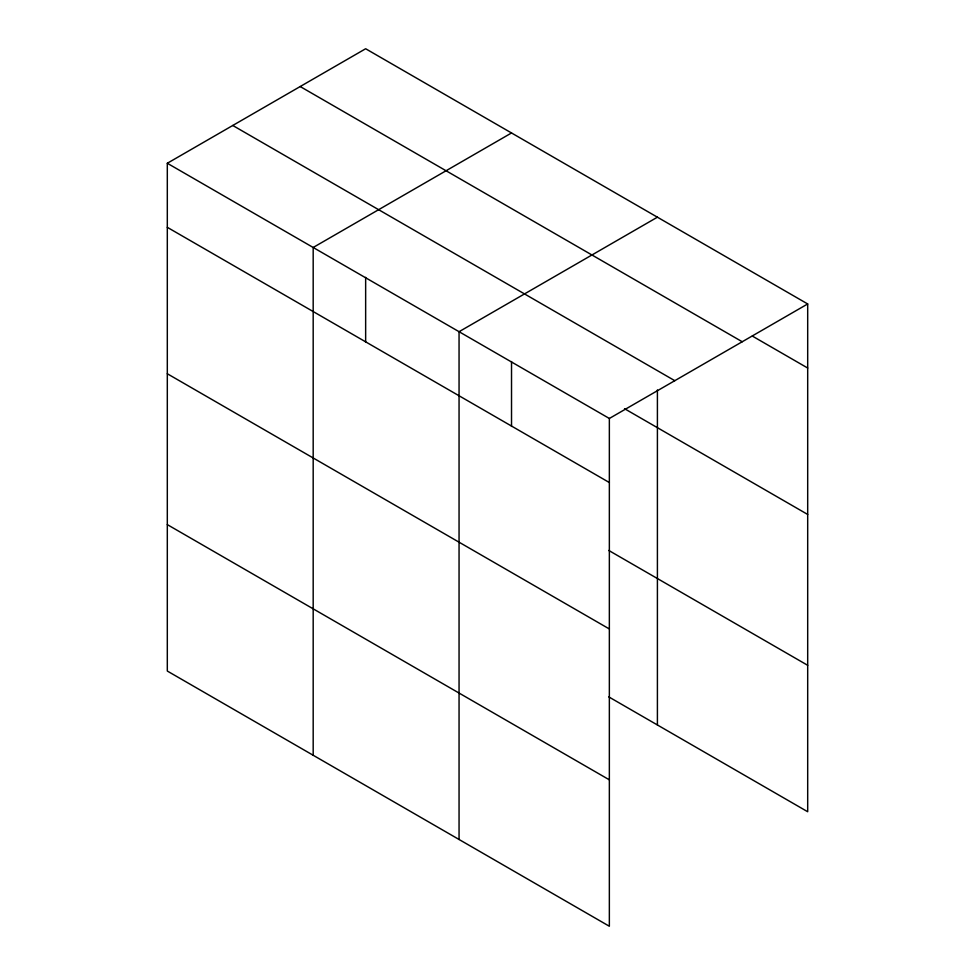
<?xml version="1.0" encoding="UTF-8"?>
<svg xmlns="http://www.w3.org/2000/svg" width="975" height="975" viewBox="0 0 975 975"><rect width="100%" height="100%" fill="white"/><g stroke="black" fill="none" stroke-linecap="round" stroke-linejoin="round"><path stroke-width="1.46" d="M609.351 628.96L609.351 418.47L167.31 163.264L167.31 671.044L609.351 926.25L609.351 628.96L167.31 373.754M167.31 163.264L365.649 48.75L807.69 303.956L807.69 811.736L608.778 696.893M511.522 132.966L313.182 247.479L313.182 755.259M657.406 217.193L459.054 331.707L459.054 839.475M609.351 418.47L807.69 303.956M752.322 336.058L807.69 368.026M300.202 86.543L742.243 341.75M232.757 125.47L674.797 380.689M624.548 408.708L807.69 514.447M167.31 227.333L609.351 482.54M608.778 550.461L807.69 665.303M167.31 524.611L609.351 779.829M657.406 389.939L657.406 724.961M511.522 361.554L511.522 426.428M365.649 277.339L365.649 342.213"/></g></svg>
